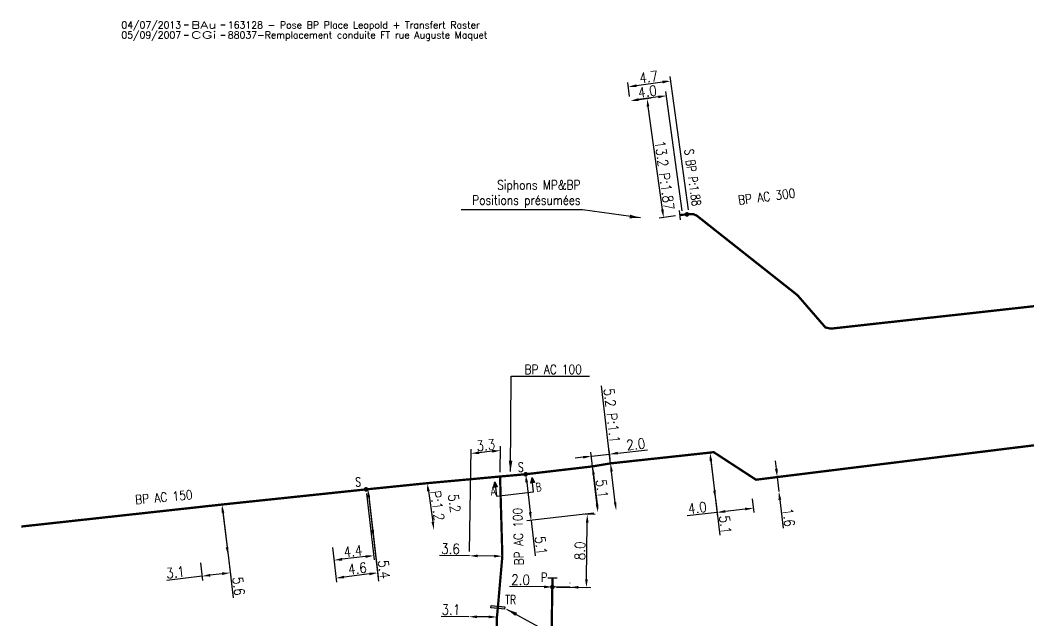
# Model space of a CAD drawing. Header units: millimetres. Extents: x 185000 to 186000, y 127990 to 129010.
# Drawn here: x 184999.9 to 185110.4, y 128696.7 to 128762.5 of the extents above; entities that cross this region are included whole.
import ezdxf
from ezdxf.enums import TextEntityAlignment as Align

# ---------------------------------------------------------------- set-up
doc = ezdxf.new("R2010")
doc.units = ezdxf.units.MM
doc.header["$PDMODE"] = 34
doc.linetypes.add('L_25_AP', pattern=[2000, 1000, 1000])
doc.linetypes.add('L_25_PE', pattern=[2000, 1000, 1000])
doc.layers.get('0').update_dxf_attribs({"linetype": 'CONTINUOUS'})
doc.layers.get('DEFPOINTS').update_dxf_attribs({"linetype": 'CONTINUOUS'})
for name, color, linetype in [('L_150', 1, 'CONTINUOUS'), ('L_300', 7, 'CONTINUOUS'), ('L_340', 7, 'CONTINUOUS'), ('L_900', 7, 'CONTINUOUS')]:
    doc.layers.add(name, color=color, linetype=linetype)
doc.layers.add('L_910', color=7, linetype='CONTINUOUS', plot=False)
doc.styles.add('G_ROMANS', font='ROMANS.SHX', dxfattribs={"width": 0.75})
doc.styles.add('indication', font='isocp.shx', dxfattribs={"width": 0.85})
doc.styles.get("Standard").update_dxf_attribs({"font": 'romans.shx', "width": 0.85})
doc.dimstyles.get("Standard").update_dxf_attribs({"dimtxt": 1.5, "dimasz": 1.2, "dimexe": 0.625, "dimexo": 0.625, "dimgap": 0.25, "dimtad": 1, "dimdec": 1, "dimzin": 0, "dimdsep": 46, "dimtxsty": 'Standard', "dimcen": -0.5, "dimadec": 0, "dimazin": 0, "dimtfac": 1, "dimtdec": 1, "dimtmove": 0, "dimatfit": 3, "dimfxl": 0, "dimtolj": 1, "dimtzin": 0, "dimarcsym": 0})

# ---------------------------------------------------------------- blocks, each defined once
blk = doc.blocks.new('GIS_MODF')
at = {"color": 0, "linetype": 'Continuous', "flags": 128}
for points in [[(-2.26, -0.01), (-1.76, -0.01)], [(1.76, -0.01), (2.26, -0.01)]]:
    blk.add_lwpolyline(points, dxfattribs=at)
at = {"color": 0, "linetype": 'Continuous'}
blk.add_attdef('DATE', text='', height=0.75, dxfattribs=at).set_placement((-2.58, -0.39), align=Align.RIGHT)
at = {"color": 0, "linetype": 'Continuous', "width": 3.590909}
blk.add_attdef('USER', text='', height=0.75, dxfattribs=at).set_placement((-1.52, -0.39), (1.31, -0.39), align=Align.FIT)
at = {"color": 0, "linetype": 'Continuous'}
blk.add_attdef('DESC', (2.53, -0.39), '', height=0.75, dxfattribs=at)
blk = doc.blocks.new('*D815')
at = {"layer": 'DEFPOINTS', "color": 0, "linetype": 'Continuous', "transparency": 16777216}
for p in [(185049.03, 128697.14), (185049.03, 128697.14), (185052.13, 128697.11)]:
    blk.add_point(p, dxfattribs=at)
at = {"layer": 'L_150', "color": 0, "linetype": 'Continuous', "lineweight": -2, "transparency": 16777216}
for p, q in [((185049.03, 128697.14), (185046.03, 128697.17)), ((185051.23, 128697.12), (185049.93, 128697.13))]:
    blk.add_line(p, q, dxfattribs=at)
at = {"layer": 'L_150', "color": 0, "linetype": 'Continuous', "transparency": 16777216}
for points in [[(185049.93, 128697.28), (185049.93, 128696.98), (185049.03, 128697.14)], [(185051.23, 128697.27), (185051.23, 128696.97), (185052.13, 128697.11)]]:
    blk.add_solid(points, dxfattribs=at)
at = {"layer": 'L_150', "color": 0, "linetype": 'Continuous', "transparency": 16777216, "insert": (185047.09, 128697.91), "char_height": 1.125, "attachment_point": 5, "rotation": 359.4007}
blk.add_mtext('\\A1;3.1', dxfattribs=at)
blk = doc.blocks.new('*D826')
at = {"layer": 'DEFPOINTS', "color": 0, "linetype": 'Continuous', "transparency": 16777216}
for p in [(185062.03, 128708.35), (185063.37, 128708.33), (185058.2, 128700.4)]:
    blk.add_point(p, dxfattribs=at)
at = {"layer": 'L_300', "color": 0, "linetype": 'Continuous', "lineweight": -2, "transparency": 16777216}
for p, q in [((185062.91, 128708.34), (185061.57, 128708.36)), ((185061.94, 128701.25), (185062.02, 128707.45)), ((185058.67, 128700.39), (185062.4, 128700.34))]:
    blk.add_line(p, q, dxfattribs=at)
at = {"layer": 'L_300', "color": 0, "linetype": 'Continuous', "transparency": 16777216}
for points in [[(185061.87, 128707.45), (185062.17, 128707.45), (185062.03, 128708.35)], [(185061.79, 128701.25), (185062.09, 128701.25), (185061.93, 128700.35)]]:
    blk.add_solid(points, dxfattribs=at)
at = {"layer": 'L_300', "color": 0, "linetype": 'Continuous', "transparency": 16777216, "insert": (185061.23, 128704.36), "char_height": 1.125, "attachment_point": 5, "rotation": 89.2589}
blk.add_mtext('\\A1;8.0', dxfattribs=at)
blk = doc.blocks.new('*D827')
at = {"layer": 'DEFPOINTS', "color": 0, "linetype": 'Continuous', "transparency": 16777216}
for p in [(185058.2, 128700.4), (185060.16, 128700.37), (185060.16, 128700.36)]:
    blk.add_point(p, dxfattribs=at)
at = {"layer": 'L_300', "color": 0, "linetype": 'Continuous', "lineweight": -2, "transparency": 16777216}
for p, q in [((185057.3, 128700.41), (185053.52, 128700.46)), ((185060.16, 128700.37), (185058.2, 128700.4)), ((185060.16, 128700.83), (185060.16, 128700.84)), ((185061.06, 128700.36), (185061.96, 128700.35))]:
    blk.add_line(p, q, dxfattribs=at)
at = {"layer": 'L_300', "color": 0, "linetype": 'Continuous', "transparency": 16777216}
for points in [[(185057.3, 128700.56), (185057.3, 128700.26), (185058.2, 128700.4)], [(185061.06, 128700.51), (185061.06, 128700.21), (185060.16, 128700.37)]]:
    blk.add_solid(points, dxfattribs=at)
at = {"layer": 'L_300', "color": 0, "linetype": 'Continuous', "transparency": 16777216, "insert": (185054.72, 128701.19), "char_height": 1.125, "attachment_point": 5, "rotation": 359.2589}
blk.add_mtext('\\A1;2.0', dxfattribs=at)
blk = doc.blocks.new('L_340_07')
at = {"color": 0, "linetype": 'Continuous', "const_width": 0.25, "flags": 128}
blk.add_lwpolyline([(0, 0), (0.35, 0)], dxfattribs=at)
at = {"color": 0, "linetype": 'Continuous', "flags": 128}
blk.add_lwpolyline([(0.35, -0.5), (0.35, 0.5)], dxfattribs=at)
at = {"color": 0, "linetype": 'Continuous', "width": 0.75, "flags": 3}
for tag, p in [('DEF_LEG', (0.72, -3.47)), ('DEF_COUP', (0.72, -5.97)), ('DEF_TYPE', (0.72, -8.47))]:
    blk.add_attdef(tag, text='', height=1.2, dxfattribs=at).set_placement(p, align=Align.MIDDLE)
blk = doc.blocks.new('L_300_12')
at = {"color": 0, "linetype": 'Continuous', "const_width": 0.248, "flags": 128}
blk.add_lwpolyline([(-0.13, 0, 1), (0.13, 0, 1)], format="xyb", close=True, dxfattribs=at)
at = {"linetype": 'Continuous', "style": 'G_ROMANS', "width": 0.75}
blk.add_attdef('P', text='', height=1, dxfattribs=at).set_placement((0, 1.33), align=Align.MIDDLE_CENTER)
at = {"color": 0, "linetype": 'Continuous', "width": 0.75, "flags": 3}
for tag, p in [('DEF_LEG', (0, -5)), ('DEF_COUP', (0, -7.5)), ('DEF_TYPE', (0, -10))]:
    blk.add_attdef(tag, text='', height=1.2, dxfattribs=at).set_placement(p, align=Align.MIDDLE)
blk = doc.blocks.new('*D1154')
at = {"layer": 'DEFPOINTS', "color": 0, "linetype": 'Continuous', "transparency": 16777216}
for p in [(185082.85, 128712.44), (185083.03, 128710.85), (185083.03, 128710.85)]:
    blk.add_point(p, dxfattribs=at)
at = {"layer": 'L_150', "color": 0, "linetype": 'Continuous', "lineweight": -2, "transparency": 16777216}
for p, q in [((185082.75, 128713.34), (185082.65, 128714.23)), ((185082.85, 128712.44), (185083.03, 128710.85)), ((185083.13, 128709.96), (185083.48, 128706.84))]:
    blk.add_line(p, q, dxfattribs=at)
at = {"layer": 'L_150', "color": 0, "linetype": 'Continuous', "transparency": 16777216}
for points in [[(185082.9, 128713.35), (185082.6, 128713.32), (185082.85, 128712.44)], [(185083.28, 128709.98), (185082.98, 128709.94), (185083.03, 128710.85)]]:
    blk.add_solid(points, dxfattribs=at)
at = {"layer": 'L_150', "color": 0, "linetype": 'Continuous', "transparency": 16777216, "insert": (185084.1, 128708.03), "char_height": 1.125, "attachment_point": 5, "rotation": 276.3728}
blk.add_mtext('\\A1;1.6', dxfattribs=at)
blk = doc.blocks.new('*D1155')
at = {"layer": 'DEFPOINTS', "color": 0, "linetype": 'Continuous', "transparency": 16777216}
for p in [(185075.48, 128715.12), (185080.05, 128710.52), (185080.22, 128709.03)]:
    blk.add_point(p, dxfattribs=at)
at = {"layer": 'L_150', "color": 0, "linetype": 'Continuous', "lineweight": -2, "transparency": 16777216}
for p, q in [((185075.53, 128714.65), (185076.3, 128708.1)), ((185080.1, 128710.05), (185080.27, 128708.57)), ((185079.33, 128708.93), (185077.14, 128708.67)), ((185076.25, 128708.57), (185072.99, 128708.18))]:
    blk.add_line(p, q, dxfattribs=at)
at = {"layer": 'L_150', "color": 0, "linetype": 'Continuous', "transparency": 16777216}
for points in [[(185077.12, 128708.82), (185077.16, 128708.52), (185076.25, 128708.57)], [(185079.31, 128709.08), (185079.34, 128708.78), (185080.22, 128709.03)]]:
    blk.add_solid(points, dxfattribs=at)
at = {"layer": 'L_150', "color": 0, "linetype": 'Continuous', "transparency": 16777216, "insert": (185074.09, 128709.07), "char_height": 1.125, "attachment_point": 5, "rotation": 6.6796}
blk.add_mtext('\\A1;4.0', dxfattribs=at)
blk = doc.blocks.new('*D1156')
at = {"layer": 'DEFPOINTS', "color": 0, "linetype": 'Continuous', "transparency": 16777216}
for p in [(185075.48, 128715.12), (185076.07, 128710.05), (185076.07, 128710.05)]:
    blk.add_point(p, dxfattribs=at)
at = {"layer": 'L_150', "color": 0, "linetype": 'Continuous', "lineweight": -2, "transparency": 16777216}
for p, q in [((185075.58, 128714.23), (185075.97, 128710.95)), ((185076.07, 128710.05), (185076.54, 128706.09))]:
    blk.add_line(p, q, dxfattribs=at)
at = {"layer": 'L_150', "color": 0, "linetype": 'Continuous', "transparency": 16777216}
for points in [[(185075.73, 128714.24), (185075.44, 128714.21), (185075.48, 128715.12)], [(185076.12, 128710.97), (185075.82, 128710.93), (185076.07, 128710.05)]]:
    blk.add_solid(points, dxfattribs=at)
at = {"layer": 'L_150', "color": 0, "linetype": 'Continuous', "transparency": 16777216, "insert": (185077.16, 128707.22), "char_height": 1.125, "attachment_point": 5, "rotation": 276.6796}
blk.add_mtext('\\A1;5.1', dxfattribs=at)
blk = doc.blocks.new('*D1157')
at = {"layer": 'DEFPOINTS', "color": 0, "linetype": 'Continuous', "transparency": 16777216}
for p in [(185062.48, 128714.72), (185064.58, 128713.94), (185063.2, 128708.55)]:
    blk.add_point(p, dxfattribs=at)
at = {"layer": 'L_150', "color": 0, "linetype": 'Continuous', "lineweight": -2, "transparency": 16777216}
for p, q in [((185064.53, 128714.41), (185064.41, 128715.42)), ((185065.36, 128715.06), (185068.62, 128715.44)), ((185061.59, 128714.61), (185060.69, 128714.51)), ((185063.15, 128709.01), (185062.43, 128715.18)), ((185062.48, 128714.72), (185064.47, 128714.95))]:
    blk.add_line(p, q, dxfattribs=at)
at = {"layer": 'L_150', "color": 0, "linetype": 'Continuous', "transparency": 16777216}
for points in [[(185061.57, 128714.76), (185061.6, 128714.47), (185062.48, 128714.72)], [(185065.34, 128715.21), (185065.38, 128714.91), (185064.47, 128714.95)]]:
    blk.add_solid(points, dxfattribs=at)
at = {"layer": 'L_150', "color": 0, "linetype": 'Continuous', "transparency": 16777216, "insert": (185067.35, 128716.04), "char_height": 1.125, "attachment_point": 5, "rotation": 6.6796}
blk.add_mtext('\\A1;2.0', dxfattribs=at)
blk = doc.blocks.new('*D1158')
at = {"layer": 'DEFPOINTS', "color": 0, "linetype": 'Continuous', "transparency": 16777216}
for p in [(185062.61, 128713.61), (185063.2, 128708.55), (185063.2, 128708.55)]:
    blk.add_point(p, dxfattribs=at)
at = {"layer": 'L_150', "color": 0, "linetype": 'Continuous', "lineweight": -2, "transparency": 16777216}
blk.add_line((185062.71, 128712.72), (185063.1, 128709.44), dxfattribs=at)
at = {"layer": 'L_150', "color": 0, "linetype": 'Continuous', "transparency": 16777216}
for points in [[(185062.86, 128712.74), (185062.57, 128712.7), (185062.61, 128713.61)], [(185063.25, 128709.46), (185062.95, 128709.42), (185063.2, 128708.55)]]:
    blk.add_solid(points, dxfattribs=at)
at = {"layer": 'L_150', "color": 0, "linetype": 'Continuous', "transparency": 16777216, "insert": (185063.65, 128711.17), "char_height": 1.125, "attachment_point": 5, "rotation": 276.6796}
blk.add_mtext('\\A1;5.1', dxfattribs=at)
blk = doc.blocks.new('*D1159')
at = {"layer": 'DEFPOINTS', "color": 0, "linetype": 'Continuous', "transparency": 16777216}
for p in [(185044.49, 128711.77), (185045.23, 128706.63), (185045.23, 128706.63)]:
    blk.add_point(p, dxfattribs=at)
at = {"layer": 'L_150', "color": 0, "linetype": 'Continuous', "lineweight": -2, "transparency": 16777216}
blk.add_line((185044.62, 128710.88), (185045.1, 128707.52), dxfattribs=at)
at = {"layer": 'L_150', "color": 0, "linetype": 'Continuous', "transparency": 16777216}
for points in [[(185044.77, 128710.9), (185044.47, 128710.86), (185044.49, 128711.77)], [(185045.25, 128707.54), (185044.95, 128707.5), (185045.23, 128706.63)]]:
    blk.add_solid(points, dxfattribs=at)
at = {"layer": 'L_150', "color": 0, "linetype": 'Continuous', "transparency": 16777216, "insert": (185046.53, 128709.44), "char_height": 1.125, "attachment_point": 5, "rotation": 278.138}
blk.add_mtext('\\A1;5.2\\PP:1.2', dxfattribs=at)
blk = doc.blocks.new('*D1160')
at = {"layer": 'DEFPOINTS', "color": 0, "linetype": 'Continuous', "transparency": 16777216}
for p in [(185021.99, 128709.43), (185019.58, 128703.5), (185019.81, 128701.58)]:
    blk.add_point(p, dxfattribs=at)
at = {"layer": 'L_150', "color": 0, "linetype": 'Continuous', "lineweight": -2, "transparency": 16777216}
for p, q in [((185022.05, 128708.96), (185022.95, 128701.49)), ((185019.64, 128703.03), (185019.87, 128701.12)), ((185019.81, 128701.58), (185015.94, 128701.12)), ((185022, 128701.85), (185020.71, 128701.69))]:
    blk.add_line(p, q, dxfattribs=at)
at = {"layer": 'L_150', "color": 0, "linetype": 'Continuous', "transparency": 16777216}
for points in [[(185021.98, 128702), (185022.02, 128701.7), (185022.89, 128701.95)], [(185020.69, 128701.84), (185020.72, 128701.54), (185019.81, 128701.58)]]:
    blk.add_solid(points, dxfattribs=at)
at = {"layer": 'L_150', "color": 0, "linetype": 'Continuous', "transparency": 16777216, "insert": (185016.89, 128701.99), "char_height": 1.125, "attachment_point": 5, "rotation": 6.8585}
blk.add_mtext('\\A1;3.1', dxfattribs=at)
blk = doc.blocks.new('*D1161')
at = {"layer": 'DEFPOINTS', "color": 0, "linetype": 'Continuous', "transparency": 16777216}
for p in [(185021.99, 128709.43), (185022.66, 128703.87), (185022.66, 128703.87)]:
    blk.add_point(p, dxfattribs=at)
at = {"layer": 'L_150', "color": 0, "linetype": 'Continuous', "lineweight": -2, "transparency": 16777216}
for p, q in [((185022.1, 128708.53), (185022.55, 128704.76)), ((185022.66, 128703.87), (185023.22, 128699.22))]:
    blk.add_line(p, q, dxfattribs=at)
at = {"layer": 'L_150', "color": 0, "linetype": 'Continuous', "transparency": 16777216}
for points in [[(185022.25, 128708.55), (185021.95, 128708.52), (185021.99, 128709.43)], [(185022.7, 128704.78), (185022.4, 128704.74), (185022.66, 128703.87)]]:
    blk.add_solid(points, dxfattribs=at)
at = {"layer": 'L_150', "color": 0, "linetype": 'Continuous', "transparency": 16777216, "insert": (185023.82, 128700.49), "char_height": 1.125, "attachment_point": 5, "rotation": 276.8585}
blk.add_mtext('\\A1;5.6', dxfattribs=at)
blk = doc.blocks.new('*D1162')
at = {"layer": 'DEFPOINTS', "color": 0, "linetype": 'Continuous', "transparency": 16777216}
for p in [(185037.99, 128711.12), (185034.04, 128705.19), (185034.48, 128701.37)]:
    blk.add_point(p, dxfattribs=at)
at = {"layer": 'L_150', "color": 0, "linetype": 'Continuous', "lineweight": -2, "transparency": 16777216}
for p, q in [((185038.04, 128710.65), (185039.1, 128701.47)), ((185034.09, 128704.72), (185034.53, 128700.91)), ((185038.15, 128701.83), (185035.37, 128701.48))]:
    blk.add_line(p, q, dxfattribs=at)
at = {"layer": 'L_150', "color": 0, "linetype": 'Continuous', "transparency": 16777216}
for points in [[(185035.35, 128701.63), (185035.39, 128701.34), (185034.48, 128701.37)], [(185038.13, 128701.98), (185038.17, 128701.68), (185039.04, 128701.94)]]:
    blk.add_solid(points, dxfattribs=at)
at = {"layer": 'L_150', "color": 0, "linetype": 'Continuous', "transparency": 16777216, "insert": (185036.83, 128702.42), "char_height": 1.125, "attachment_point": 5, "rotation": 7.0696}
blk.add_mtext('\\A1;4.6', dxfattribs=at)
blk = doc.blocks.new('*D1163')
at = {"layer": 'DEFPOINTS', "color": 0, "linetype": 'Continuous', "transparency": 16777216}
for p in [(185037.99, 128711.12), (185038.6, 128705.75), (185038.6, 128705.75)]:
    blk.add_point(p, dxfattribs=at)
at = {"layer": 'L_150', "color": 0, "linetype": 'Continuous', "lineweight": -2, "transparency": 16777216}
for p, q in [((185038.09, 128710.22), (185038.5, 128706.65)), ((185038.6, 128705.75), (185039.15, 128701.03))]:
    blk.add_line(p, q, dxfattribs=at)
at = {"layer": 'L_150', "color": 0, "linetype": 'Continuous', "transparency": 16777216}
for points in [[(185038.24, 128710.24), (185037.94, 128710.21), (185037.99, 128711.12)], [(185038.65, 128706.67), (185038.35, 128706.63), (185038.6, 128705.75)]]:
    blk.add_solid(points, dxfattribs=at)
at = {"layer": 'L_150', "color": 0, "linetype": 'Continuous', "transparency": 16777216, "insert": (185039.76, 128702.32), "char_height": 1.125, "attachment_point": 5, "rotation": 276.5724}
blk.add_mtext('\\A1;5.4', dxfattribs=at)
blk = doc.blocks.new('*D1164')
at = {"layer": 'DEFPOINTS', "color": 0, "linetype": 'Continuous', "transparency": 16777216}
for p in [(185049.12, 128703.81), (185049.12, 128703.81), (185052.72, 128703.77)]:
    blk.add_point(p, dxfattribs=at)
at = {"layer": 'L_150', "color": 0, "linetype": 'Continuous', "lineweight": -2, "transparency": 16777216}
for p, q in [((185049.12, 128703.81), (185045.85, 128703.84)), ((185051.82, 128703.78), (185050.02, 128703.8))]:
    blk.add_line(p, q, dxfattribs=at)
at = {"layer": 'L_150', "color": 0, "linetype": 'Continuous', "transparency": 16777216}
for points in [[(185050.03, 128703.95), (185050.02, 128703.65), (185049.12, 128703.81)], [(185051.83, 128703.93), (185051.82, 128703.63), (185052.72, 128703.77)]]:
    blk.add_solid(points, dxfattribs=at)
at = {"layer": 'L_150', "color": 0, "linetype": 'Continuous', "transparency": 16777216, "insert": (185047.04, 128704.58), "char_height": 1.125, "attachment_point": 5, "rotation": 359.4007}
blk.add_mtext('\\A1;3.6', dxfattribs=at)
blk = doc.blocks.new('*D1165')
at = {"layer": 'DEFPOINTS', "color": 0, "linetype": 'Continuous', "transparency": 16777216}
for p in [(185049.28, 128715.02), (185052.47, 128712.5), (185049.12, 128703.81)]:
    blk.add_point(p, dxfattribs=at)
at = {"layer": 'L_150', "color": 0, "linetype": 'Continuous', "lineweight": -2, "transparency": 16777216}
for p, q in [((185049.13, 128704.28), (185049.29, 128715.49)), ((185051.62, 128715.26), (185050.17, 128715.11)), ((185052.48, 128712.97), (185052.52, 128715.82))]:
    blk.add_line(p, q, dxfattribs=at)
at = {"layer": 'L_150', "color": 0, "linetype": 'Continuous', "transparency": 16777216}
for points in [[(185050.16, 128715.26), (185050.19, 128714.96), (185049.28, 128715.02)], [(185051.6, 128715.41), (185051.63, 128715.11), (185052.51, 128715.35)]]:
    blk.add_solid(points, dxfattribs=at)
at = {"layer": 'L_150', "color": 0, "linetype": 'Continuous', "transparency": 16777216, "insert": (185050.9, 128715.94), "char_height": 1.125, "attachment_point": 5, "rotation": 5.797}
blk.add_mtext('\\A1;3.3', dxfattribs=at)
blk = doc.blocks.new('*D1166')
at = {"layer": 'DEFPOINTS', "color": 0, "linetype": 'Continuous', "transparency": 16777216}
for p in [(185037.79, 128711.09), (185034.04, 128705.19), (185034.25, 128703.33)]:
    blk.add_point(p, dxfattribs=at)
at = {"layer": 'L_300', "color": 0, "linetype": 'Continuous', "lineweight": -2, "transparency": 16777216}
for p, q in [((185037.84, 128710.63), (185038.68, 128703.36)), ((185034.09, 128704.72), (185034.31, 128702.86)), ((185037.73, 128703.73), (185035.15, 128703.43))]:
    blk.add_line(p, q, dxfattribs=at)
at = {"layer": 'L_300', "color": 0, "linetype": 'Continuous', "transparency": 16777216}
for points in [[(185035.13, 128703.58), (185035.17, 128703.28), (185034.25, 128703.33)], [(185037.71, 128703.88), (185037.75, 128703.58), (185038.62, 128703.83)]]:
    blk.add_solid(points, dxfattribs=at)
at = {"layer": 'L_300', "color": 0, "linetype": 'Continuous', "transparency": 16777216, "insert": (185036.35, 128704.32), "char_height": 1.125, "attachment_point": 5, "rotation": 6.5724}
blk.add_mtext('\\A1;4.4', dxfattribs=at)
blk = doc.blocks.new('L_300_11')
at = {"color": 0, "linetype": 'Continuous', "const_width": 0.248, "flags": 128}
blk.add_lwpolyline([(-0.13, 0, 1), (0.13, 0, 1)], format="xyb", close=True, dxfattribs=at)
at = {"linetype": 'Continuous', "style": 'G_ROMANS', "width": 0.75}
blk.add_attdef('S', text='', height=1, dxfattribs=at).set_placement((0, 1.35), align=Align.MIDDLE_CENTER)
at = {"color": 0, "linetype": 'Continuous', "width": 0.75, "flags": 3}
for tag, p in [('DEF_LEG', (0, -5)), ('DEF_COUP', (0, -7.5)), ('DEF_TYPE', (0, -10))]:
    blk.add_attdef(tag, text='', height=1.2, dxfattribs=at).set_placement(p, align=Align.MIDDLE)
blk = doc.blocks.new('*D1167')
at = {"layer": 'DEFPOINTS', "color": 0, "linetype": 'Continuous', "transparency": 16777216}
for p in [(185066.74, 128753.67), (185068.57, 128753.92), (185072.16, 128741.11)]:
    blk.add_point(p, dxfattribs=at)
at = {"layer": 'L_340', "color": 0, "linetype": 'Continuous', "lineweight": -2, "transparency": 16777216}
for p, q in [((185067.2, 128753.73), (185069.04, 128753.98)), ((185070.26, 128741.76), (185068.7, 128753.03)), ((185071.69, 128741.05), (185069.91, 128740.8))]:
    blk.add_line(p, q, dxfattribs=at)
at = {"layer": 'L_340', "color": 0, "linetype": 'Continuous', "transparency": 16777216}
for points in [[(185068.84, 128753.05), (185068.55, 128753.01), (185068.57, 128753.92)], [(185070.4, 128741.78), (185070.11, 128741.74), (185070.38, 128740.87)]]:
    blk.add_solid(points, dxfattribs=at)
at = {"layer": 'L_340', "color": 0, "linetype": 'Continuous', "transparency": 16777216, "insert": (185070.5, 128745.49), "char_height": 1.125, "attachment_point": 5, "rotation": 277.8759}
blk.add_mtext('\\A1;13.2 P:1.87', dxfattribs=at)
blk = doc.blocks.new('*D1168')
at = {"layer": 'DEFPOINTS', "color": 0, "linetype": 'Continuous', "transparency": 16777216}
for p in [(185066.74, 128753.67), (185066.74, 128753.67), (185072.51, 128741.16)]:
    blk.add_point(p, dxfattribs=at)
at = {"layer": 'L_340', "color": 0, "linetype": 'Continuous', "lineweight": -2, "transparency": 16777216}
for p, q in [((185069.81, 128754.09), (185067.63, 128753.79)), ((185072.44, 128741.62), (185070.63, 128754.68))]:
    blk.add_line(p, q, dxfattribs=at)
at = {"layer": 'L_340', "color": 0, "linetype": 'Continuous', "transparency": 16777216}
for points in [[(185069.79, 128754.24), (185069.83, 128753.94), (185070.7, 128754.21)], [(185067.61, 128753.94), (185067.65, 128753.64), (185066.74, 128753.67)]]:
    blk.add_solid(points, dxfattribs=at)
at = {"layer": 'L_340', "color": 0, "linetype": 'Continuous', "transparency": 16777216, "insert": (185068.61, 128754.68), "char_height": 1.125, "attachment_point": 5, "rotation": 7.8759}
blk.add_mtext('\\A1;4.0', dxfattribs=at)
blk = doc.blocks.new('*D1169')
at = {"layer": 'DEFPOINTS', "color": 0, "linetype": 'Continuous', "transparency": 16777216}
for p in [(185066.52, 128755.2), (185066.74, 128753.67), (185073.2, 128741.24)]:
    blk.add_point(p, dxfattribs=at)
at = {"layer": 'L_150', "color": 0, "linetype": 'Continuous', "lineweight": -2, "transparency": 16777216}
for p, q in [((185073.13, 128741.71), (185071.11, 128756.31)), ((185066.67, 128754.13), (185066.46, 128755.66)), ((185070.28, 128755.72), (185067.42, 128755.32))]:
    blk.add_line(p, q, dxfattribs=at)
at = {"layer": 'L_150', "color": 0, "linetype": 'Continuous', "transparency": 16777216}
for points in [[(185067.4, 128755.47), (185067.44, 128755.17), (185066.52, 128755.2)], [(185070.26, 128755.87), (185070.31, 128755.57), (185071.18, 128755.84)]]:
    blk.add_solid(points, dxfattribs=at)
at = {"layer": 'L_150', "color": 0, "linetype": 'Continuous', "transparency": 16777216, "insert": (185068.75, 128756.26), "char_height": 1.125, "attachment_point": 5, "rotation": 7.8759}
blk.add_mtext('\\A1;4.7', dxfattribs=at)
blk = doc.blocks.new('L_340_19')
at = {"linetype": 'Continuous'}
blk.add_hatch(color=0, dxfattribs=at).paths.add_polyline_path([(0.12, 0.75), (-0.12, 0.75), (-0.12, -0.75), (0.12, -0.75)])
at = {"color": 0, "linetype": 'Continuous'}
blk.add_lwpolyline([(-0.12, 0.75), (0.12, 0.75), (0.12, -0.75), (-0.12, -0.75)], close=True, dxfattribs=at)
at = {"color": 0, "linetype": 'Continuous', "width": 0.75}
for tag, height, flags, p in [('TR', 1, 8, (0, 1.98)), ('DEF_LEG', 1.2, 3, (0, -5)), ('DEF_COUP', 1.2, 3, (0, -7.5)), ('DEF_TYPE', 1.2, 3, (0, -10))]:
    blk.add_attdef(tag, text='', height=height, dxfattribs=dict(at, flags=flags)).set_placement(p, align=Align.MIDDLE)
blk = doc.blocks.new('*D1172')
at = {"layer": 'DEFPOINTS', "color": 0, "linetype": 'Continuous', "transparency": 16777216}
for p in [(185064.58, 128713.94), (185065.19, 128708.78), (185065.19, 128708.78)]:
    blk.add_point(p, dxfattribs=at)
at = {"layer": 'L_150', "color": 0, "linetype": 'Continuous', "lineweight": -2, "transparency": 16777216}
for p, q in [((185064.58, 128713.94), (185063.59, 128722.44)), ((185065.08, 128709.67), (185064.69, 128713.05))]:
    blk.add_line(p, q, dxfattribs=at)
at = {"layer": 'L_150', "color": 0, "linetype": 'Continuous', "transparency": 16777216}
for points in [[(185064.84, 128713.07), (185064.54, 128713.03), (185064.58, 128713.94)], [(185065.23, 128709.69), (185064.94, 128709.66), (185065.19, 128708.78)]]:
    blk.add_solid(points, dxfattribs=at)
at = {"layer": 'L_150', "color": 0, "linetype": 'Continuous', "transparency": 16777216, "insert": (185064.73, 128719.17), "char_height": 1.125, "attachment_point": 5, "rotation": 276.6796}
blk.add_mtext('\\A1;5.2 P:1.1', dxfattribs=at)
blk = doc.blocks.new('*D1173')
at = {"layer": 'DEFPOINTS', "color": 0, "linetype": 'Continuous', "transparency": 16777216}
for p in [(185055.28, 128712.75), (185055.87, 128707.69), (185063.2, 128708.55)]:
    blk.add_point(p, dxfattribs=at)
at = {"layer": 'L_300', "color": 0, "linetype": 'Continuous', "lineweight": -2, "transparency": 16777216}
for p, q in [((185055.39, 128711.86), (185055.77, 128708.58)), ((185062.74, 128708.49), (185055.41, 128707.63)), ((185055.87, 128707.69), (185056.33, 128703.81))]:
    blk.add_line(p, q, dxfattribs=at)
at = {"layer": 'L_300', "color": 0, "linetype": 'Continuous', "transparency": 16777216}
for points in [[(185055.53, 128711.88), (185055.24, 128711.84), (185055.28, 128712.75)], [(185055.92, 128708.6), (185055.62, 128708.57), (185055.87, 128707.69)]]:
    blk.add_solid(points, dxfattribs=at)
at = {"layer": 'L_300', "color": 0, "linetype": 'Continuous', "transparency": 16777216, "insert": (185056.95, 128704.94), "char_height": 1.125, "attachment_point": 5, "rotation": 276.6796}
blk.add_mtext('\\A1;5.1', dxfattribs=at)

msp = doc.modelspace()

# ---------------------------------------------------------------- hatches: boundary and pattern name
at = {"layer": 'L_900'}
h = msp.add_hatch(color=256, dxfattribs=at)
h.dxf.hatch_style = 1
h.paths.add_polyline_path([(185056.23, 128711.83), (185055.97, 128712.41), (185055.84, 128711.79)])
h = msp.add_hatch(color=256, dxfattribs=at)
h.dxf.hatch_style = 1
h.paths.add_polyline_path([(185052.15, 128711.36), (185051.89, 128711.93), (185051.76, 128711.31)])

# ---------------------------------------------------------------- linework, layer by layer
at = {"layer": 'L_150', "linetype": 'L_25_AP', "ltscale": 0.5, "const_width": 0.25, "flags": 128}
msp.add_lwpolyline([(185191.55, 128725.67), (185171.27, 128725.31), (185158.5, 128730.3), (185142.48, 128734.98), (185134.57, 128733.77), (185130.88, 128733.36), (185102.06, 128730.17), (185098.4, 128729.77), (185088.72, 128728.7), (185088.13, 128728.83), (185085.07, 128732.36), (185075.41, 128739.99), (185074.02, 128741.09), (185073.68, 128741.23), (185073.2, 128741.24), (185073.2, 128741.24), (185072.95, 128741.22), (185072.5, 128741.18)], dxfattribs=at)
at = {"layer": 'L_150', "linetype": 'L_25_PE', "const_width": 0.25, "flags": 128}
for points in [[(185135.42, 128720.72), (185133.57, 128719.09), (185133.57, 128719.09), (185129.68, 128718.23), (185082.85, 128712.44), (185080.52, 128712.15), (185075.88, 128715.17), (185075.48, 128715.12), (185064.58, 128713.94), (185062.61, 128713.61), (185055.28, 128712.75), (185052.47, 128712.5), (185044.49, 128711.77), (185037.99, 128711.11), (185037.79, 128711.09), (185021.99, 128709.43), (185000, 128707.02)], [(185052.23, 128698.17), (185052.72, 128703.77), (185052.47, 128712.5)], [(185047, 128424.83), (185048.87, 128430.61), (185048.9, 128434.62), (185048.93, 128437.62), (185049.03, 128446.87), (185049.03, 128446.87), (185049.21, 128473.29), (185049.67, 128493.39), (185049.98, 128530.44), (185050.2, 128544.37), (185050.22, 128558.5), (185050.41, 128572.33), (185050.54, 128606.16), (185050.77, 128626.76), (185050.92, 128640.44), (185051.29, 128660.86), (185051.54, 128673.11), (185051.78, 128679.11), (185051.94, 128690.11), (185052.13, 128697.11), (185052.13, 128697.11), (185052.23, 128698.17)]]:
    msp.add_lwpolyline(points, dxfattribs=at)
at = {"layer": 'L_150', "linetype": 'L_25_PE', "flags": 128}
msp.add_lwpolyline([(185058.21, 128701.02, 0.25, 0.25, 0), (185058.2, 128700.4, 0.25, 0.25, 0), (185057.66, 128668.28, 0.25, 0.25, 0), (185057.56, 128655.6, 0.25, 0.25, 0), (185057.27, 128638.6, 0.25, 0.25, 0), (185057.18, 128632.85, 0.25, 0.25, 0), (185057.01, 128621.82, 0, 0, 0)], format="xyseb", dxfattribs=at)
at = {"layer": 'L_900', "flags": 128}
for points in [[(185056.23, 128711.83), (185055.84, 128711.79), (185055.97, 128712.41)], [(185052.15, 128711.36), (185051.76, 128711.31), (185051.89, 128711.93)]]:
    msp.add_lwpolyline(points, close=True, dxfattribs=at)
msp.add_lwpolyline([(185051.96, 128711.33), (185052.07, 128710.34), (185056.15, 128710.82), (185056.04, 128711.81)], dxfattribs=at)

# ---------------------------------------------------------------- block references
at = {"layer": 'L_300', "ltscale": 0.5}
ref = msp.add_blockref('L_300_11', (185072.95, 128741.22), dxfattribs=at)
ref.add_attrib('S', 'S BP P:1.88', dxfattribs={"layer": '0', "linetype": 'Continuous', "height": 1, "rotation": 277.8759, "style": 'G_ROMANS', "width": 0.75}).set_placement((185073.59, 128745.26), align=Align.MIDDLE_CENTER)
ref = msp.add_blockref('L_300_11', (185055.28, 128712.75), dxfattribs=at)
ref.add_attrib('S', 'S', dxfattribs={"layer": '0', "linetype": 'Continuous', "height": 1, "style": 'G_ROMANS', "width": 0.75}).set_placement((185054.74, 128713.53), align=Align.MIDDLE_CENTER)
ref = msp.add_blockref('L_300_11', (185037.79, 128711.09), dxfattribs=at)
ref.add_attrib('S', 'S', dxfattribs={"layer": '0', "linetype": 'Continuous', "height": 1, "style": 'G_ROMANS', "width": 0.75}).set_placement((185036.92, 128711.91), align=Align.MIDDLE_CENTER)
at = {"layer": 'L_300'}
ref = msp.add_blockref('L_300_12', (185058.2, 128700.4), dxfattribs=dict(at, rotation=17.0908281826454))
ref.add_attrib('P', 'P', dxfattribs={"layer": '0', "linetype": 'Continuous', "height": 1, "style": 'G_ROMANS', "width": 0.75}).set_placement((185057.3, 128701.46), align=Align.MIDDLE_CENTER)
at = {"layer": 'L_340', "ltscale": 0.5, "rotation": 187.3055292439203}
msp.add_blockref('L_340_07', (185072.5, 128741.18), dxfattribs=at)
at = {"layer": 'L_340', "rotation": 89.04421801973186}
msp.add_blockref('L_340_07', (185058.21, 128701.02), dxfattribs=at)
at = {"layer": 'L_340', "ltscale": 0.5}
ref = msp.add_blockref('L_340_19', (185052.23, 128698.17), dxfattribs=dict(at, rotation=264.922885042054))
ref.add_attrib('TR', 'TR', dxfattribs={"layer": '0', "color": 0, "linetype": 'Continuous', "height": 1, "width": 0.75}).set_placement((185053.64, 128699), align=Align.MIDDLE)
at = {"layer": 'L_910'}
ref = msp.add_blockref('GIS_MODF', (185020.1, 128761.99), dxfattribs=at)
ref.add_attrib('DATE', '04/07/2013', dxfattribs={"layer": '0', "color": 0, "linetype": 'Continuous', "height": 0.75}).set_placement((185017.52, 128761.6), align=Align.RIGHT)
ref.add_attrib('USER', 'BAu', dxfattribs={"layer": '0', "color": 0, "linetype": 'Continuous', "height": 0.75, "width": 1.462963}).set_placement((185018.59, 128761.6), (185021.41, 128761.6), align=Align.FIT)
ref.add_attrib('DESC', '163128 - Pose BP Place Leopold + Transfert Raster', (185022.63, 128761.6), dxfattribs={"layer": '0', "color": 0, "linetype": 'Continuous', "height": 0.75})
ref = msp.add_blockref('GIS_MODF', (185020.1, 128760.87), dxfattribs=at)
ref.add_attrib('DATE', '05/09/2007', dxfattribs={"layer": '0', "color": 0, "linetype": 'Continuous', "height": 0.75}).set_placement((185017.52, 128760.49), align=Align.RIGHT)
ref.add_attrib('USER', 'CGi', dxfattribs={"layer": '0', "color": 0, "linetype": 'Continuous', "height": 0.75, "width": 1.680851}).set_placement((185018.59, 128760.49), (185021.41, 128760.49), align=Align.FIT)
ref.add_attrib('DESC', '88037-Remplacement conduite FT rue Auguste Maquet', (185022.63, 128760.49), dxfattribs={"layer": '0', "color": 0, "linetype": 'Continuous', "height": 0.75})

# ---------------------------------------------------------------- texts
at = {"layer": 'L_150', "linetype": 'Continuous', "width": 0.85}
for s, rotation, p in [('BP AC 300', 7.3055, (185081.69, 128743.17)), ('BP AC 150', 5.2739, (185015.62, 128710.24)), ('BP AC 100', 91.623, (185054.47, 128705.92))]:
    msp.add_text(s, height=1, rotation=rotation, dxfattribs=at).set_placement(p, align=Align.MIDDLE)
at = {"layer": 'L_150', "linetype": 'Continuous', "insert": (185055.14, 128724.23), "char_height": 1, "attachment_point": 4}
msp.add_mtext('BP AC 100', dxfattribs=at)
at = {"layer": 'L_300', "linetype": 'Continuous', "insert": (185061.27, 128743.45), "char_height": 1, "attachment_point": 6}
msp.add_mtext('Siphons MP&BP\\PPositions présumées', dxfattribs=at)
at = {"layer": 'L_900', "char_height": 1, "attachment_point": 1, "rotation": 6.6796, "style": 'indication'}
for s, insert, width in [('A', (185051.31, 128711.37), 1.6265), ('B', (185056.33, 128711.8), 1.3056)]:
    msp.add_mtext(s, dxfattribs=dict(at, insert=insert, width=width))

# ---------------------------------------------------------------- dimensions: what is measured, and where the dimension line sits
at = {"layer": 'L_150', "linetype": 'Continuous'}
dim = msp.add_linear_dim(base=(185066.52, 128755.2), p1=(185073.2, 128741.24), p2=(185066.74, 128753.67), angle=7.8759, dimstyle='Standard', override={"dimscale": 0.75, "dimatfit": 0}, dxfattribs=at)
dim.commit()
dim.dimension.update_dxf_attribs({"geometry": '*D1169', "text_midpoint": (185068.75, 128756.26)})
for base, p1, p2, angle, text, picture, middle in [((185065.19, 128708.78), (185064.58, 128713.94), (185065.19, 128708.78), 96.6796, '<> P:1.1', '*D1172', (185063.98, 128719.08)), ((185049.28, 128715.02), (185052.47, 128712.5), (185049.12, 128703.81), 5.797, '3.3', '*D1165', (185050.97, 128715.19)), ((185045.23, 128706.63), (185044.49, 128711.77), (185045.23, 128706.63), 98.138, '<>\\PP:1.2', '*D1159', (185044.86, 128709.2))]:
    dim = msp.add_linear_dim(base=base, p1=p1, p2=p2, angle=angle, text=text, dimstyle='Standard', override={"dimscale": 0.75}, dxfattribs=at)
    dim.commit()
    dim.dimension.update_dxf_attribs({"geometry": picture, "text_midpoint": middle, "dimtype": 160})
for base, p1, p2, angle, override, picture, middle in [((185062.48, 128714.72), (185064.58, 128713.94), (185063.2, 128708.55), 6.6796, {"dimscale": 0.75, "dimatfit": 0}, '*D1157', (185067.44, 128715.3)), ((185080.22, 128709.03), (185075.48, 128715.12), (185080.05, 128710.52), 186.6796, {"dimscale": 0.75}, '*D1155', (185074.17, 128708.32)), ((185076.07, 128710.05), (185075.48, 128715.12), (185076.07, 128710.05), 96.6796, {"dimscale": 0.75}, '*D1156', (185076.41, 128707.14)), ((185083.03, 128710.85), (185082.85, 128712.44), (185083.03, 128710.85), 96.3728, {"dimscale": 0.75, "dimlfac": 1, "dimlunit": 2, "dimatfit": 0}, '*D1154', (185083.36, 128707.95)), ((185063.2, 128708.55), (185062.61, 128713.61), (185063.2, 128708.55), 96.6796, {"dimscale": 0.75}, '*D1158', (185062.91, 128711.08)), ((185034.48, 128701.37), (185037.99, 128711.12), (185034.04, 128705.19), 7.0696, {"dimscale": 0.75, "dimatfit": 0}, '*D1162', (185036.92, 128701.68)), ((185038.6, 128705.75), (185037.99, 128711.12), (185038.6, 128705.75), 96.5724, {"dimscale": 0.75}, '*D1163', (185039.01, 128702.23)), ((185019.81, 128701.58), (185021.99, 128709.43), (185019.58, 128703.5), 6.8585, {"dimscale": 0.75}, '*D1160', (185016.98, 128701.24)), ((185022.66, 128703.87), (185021.99, 128709.43), (185022.66, 128703.87), 96.8585, {"dimscale": 0.75}, '*D1161', (185023.08, 128700.4)), ((185049.12, 128703.81), (185052.72, 128703.77), (185049.12, 128703.81), 359.4007, {"dimscale": 0.75}, '*D1164', (185047.04, 128703.83)), ((185049.03, 128697.14), (185052.13, 128697.11), (185049.03, 128697.14), 359.4007, {"dimscale": 0.75}, '*D815', (185047.08, 128697.16))]:
    dim = msp.add_linear_dim(base=base, p1=p1, p2=p2, angle=angle, dimstyle='Standard', override=override, dxfattribs=at)
    dim.commit()
    dim.dimension.update_dxf_attribs({"geometry": picture, "text_midpoint": middle, "dimtype": 160})
at = {"layer": 'L_300', "linetype": 'Continuous'}
for base, p1, p2, angle, picture, middle in [((185055.87, 128707.69), (185055.28, 128712.75), (185063.2, 128708.55), 96.6796, '*D1173', (185056.21, 128704.86)), ((185062.03, 128708.35), (185058.2, 128700.4), (185063.37, 128708.33), 269.2589, '*D826', (185061.98, 128704.35)), ((185060.16, 128700.37), (185058.2, 128700.4), (185060.16, 128700.36), 179.2589, '*D827', (185054.71, 128700.44))]:
    dim = msp.add_linear_dim(base=base, p1=p1, p2=p2, angle=angle, dimstyle='Standard', override={"dimscale": 0.75}, dxfattribs=at)
    dim.commit()
    dim.dimension.update_dxf_attribs({"geometry": picture, "text_midpoint": middle, "dimtype": 160})
dim = msp.add_linear_dim(base=(185034.25, 128703.33), p1=(185037.79, 128711.09), p2=(185034.04, 128705.19), angle=6.5724, dimstyle='Standard', override={"dimscale": 0.75, "dimatfit": 0}, dxfattribs=at)
dim.commit()
dim.dimension.update_dxf_attribs({"geometry": '*D1166', "text_midpoint": (185036.35, 128704.32)})
at = {"layer": 'L_340', "linetype": 'Continuous'}
dim = msp.add_linear_dim(base=(185066.74, 128753.67), p1=(185072.51, 128741.16), p2=(185066.74, 128753.67), angle=7.8759, dimstyle='Standard', override={"dimscale": 0.75, "dimatfit": 0}, dxfattribs=at)
dim.commit()
dim.dimension.update_dxf_attribs({"geometry": '*D1168', "text_midpoint": (185068.61, 128754.68)})
dim = msp.add_linear_dim(base=(185068.57, 128753.92), p1=(185072.16, 128741.11), p2=(185066.74, 128753.67), angle=277.8759, text='<> P:1.87', dimstyle='Standard', override={"dimscale": 0.75, "dimatfit": 0}, dxfattribs=at)
dim.commit()
dim.dimension.update_dxf_attribs({"geometry": '*D1167', "text_midpoint": (185069.75, 128745.39), "dimtype": 160})

# ---------------------------------------------------------------- leaders
at = {"layer": 'L_150', "linetype": 'Continuous', "annotation_type": 0, "has_hookline": 1, "hookline_direction": 0, "text_width": 7.12}
msp.add_leader([(185053.61, 128713.04), (185053.69, 128723.48), (185054.89, 128723.48)], dimstyle='Standard', dxfattribs=at)
at = {"layer": 'L_300', "linetype": 'Continuous', "annotation_type": 0, "has_hookline": 1, "hookline_direction": 1, "text_width": 13.07}
msp.add_leader([(185067.87, 128740.83), (185061.52, 128741.7)], dimstyle='Standard', dxfattribs=at)
at = {"layer": 'L_340', "linetype": 'Continuous', "annotation_type": 0, "has_hookline": 1, "hookline_direction": 0, "text_width": 11.7}
msp.add_leader([(185053.19, 128697.97), (185063.28, 128692.45), (185064.48, 128692.45)], dimstyle='Standard', dxfattribs=at)

doc.saveas('drawing.dxf')
